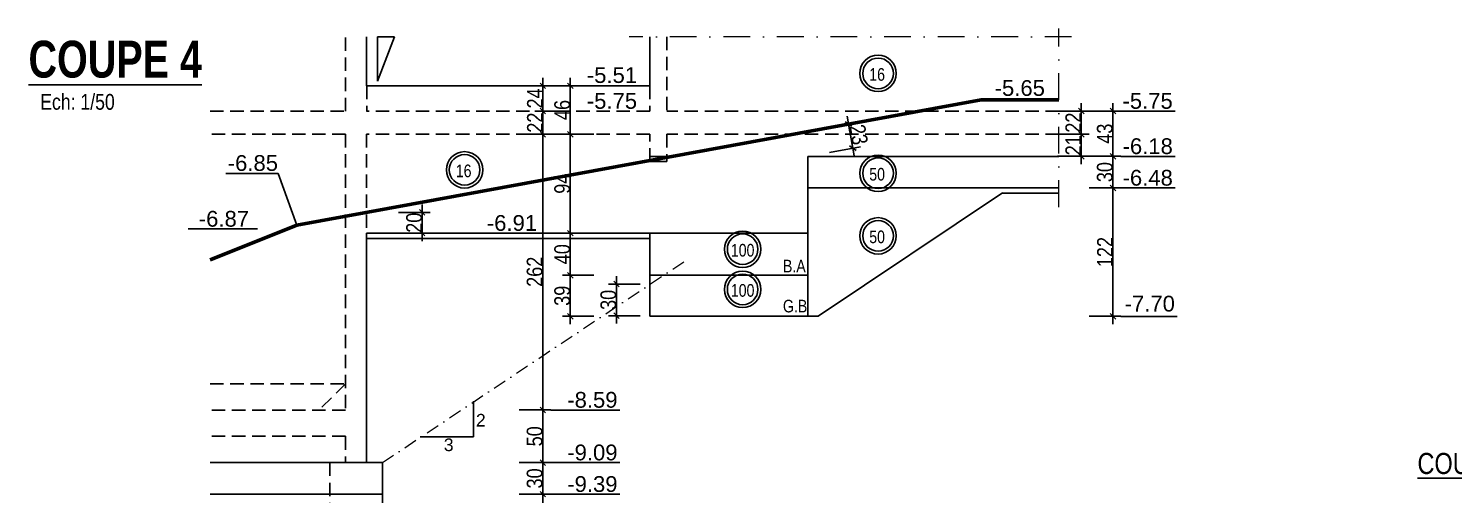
# Model space of a CAD drawing. Header units: centimetres. Extents: x 16433 to 114398, y -50094 to -12305.
# Drawn here: x 32351 to 33704, y -36706 to -36263 of the extents above; entities that cross this region are included whole.
import ezdxf
from ezdxf.enums import TextEntityAlignment as Align

# ---------------------------------------------------------------- set-up
doc = ezdxf.new("R2010")
doc.units = ezdxf.units.CM
doc.header["$LTSCALE"] = 0.5
doc.linetypes.add('CACHEX2', pattern=[19.05, 12.7, -6.35])
doc.linetypes.add('TIRETPTX2', pattern=[50.8, 25.4, -12.7, 0, -12.7])
doc.layers.get('DEFPOINTS').update_dxf_attribs({"linetype": 'CONTINUOUS'})
for name, color, linetype in [('01_cote_gen', 4, 'CONTINUOUS'), ('01_linteaux', 2, 'CONTINUOUS'), ('01_poch_BN', 9, 'CONTINUOUS'), ('01_poch_murs', 253, 'CONTINUOUS'), ('01_texte', 230, 'CONTINUOUS'), ('AA_COTES', 2, 'CONTINUOUS')]:
    doc.layers.add(name, color=color, linetype=linetype)
doc.layers.add('01_murs_coup', color=5, linetype='CONTINUOUS', lineweight=60)
doc.layers.add('01_tram_axes', color=2, linetype='TIRETPTX2', lineweight=9)
doc.styles.add('ARIAL', font='arial.ttf')
doc.styles.add('impact', font='impact.ttf')
doc.styles.add('MATTE_TXT', font='arial.ttf')
doc.styles.add('STYLE2', font='ARIALN.TTF')
doc.dimstyles.new('JB50', dxfattribs={"dimscale": 0.1, "dimtxt": 150, "dimasz": 15, "dimexe": 0.1, "dimexo": 0.1, "dimgap": 0.09, "dimtad": 1, "dimdec": 1, "dimdsep": 46, "dimtxsty": 'STYLE2', "dimblk1": 'BOND_G', "dimblk2": 'BOND_D', "dimsah": 1, "dimcen": 1.5, "dimdle": 0.01, "dimse1": 1, "dimse2": 1, "dimclrd": 4, "dimclre": 2, "dimclrt": 6, "dimazin": 2, "dimtfac": 2.333333, "dimtdec": 1, "dimtix": 1, "dimtmove": 2, "dimatfit": 3, "dimldrblk": 'BOND_G', "dimfxl": 1, "dimtolj": 1, "dimtzin": 0, "dimarcsym": 0})

# ---------------------------------------------------------------- blocks, each defined once
blk = doc.blocks.new('BOND_G')
at = {"layer": 'AA_COTES', "color": 0}
for p, q in [((0, -5), (0, 15)), ((5, 0), (-5, 0)), ((1.77, 1.77), (-1.77, -1.77))]:
    blk.add_line(p, q, dxfattribs=at)
blk = doc.blocks.new('BOND_D')
at = {"layer": 'AA_COTES', "color": 0}
for p, q in [((5, 0), (-5, 0)), ((-1.77, -1.77), (1.77, 1.77)), ((0, 5), (0, -15))]:
    blk.add_line(p, q, dxfattribs=at)
blk = doc.blocks.new('*D3981')
at = {"layer": '01_cote_gen', "color": 4, "lineweight": -2, "transparency": 16777216}
blk.add_line((32839.1, -36362.4), (32839.1, -36343.4), dxfattribs=at)
at = {"layer": 'DEFPOINTS', "color": 0}
for p in [(32686.4, -36341.9), (32839.1, -36341.9), (32761.4, -36363.9)]:
    blk.add_point(p, dxfattribs=at)
at = {"layer": '01_cote_gen', "color": 4, "lineweight": -2, "transparency": 16777216, "xscale": 1.5, "yscale": 1.5, "zscale": 1.5}
for name, p, rotation in [('BOND_D', (32839.1, -36341.9), 90), ('BOND_G', (32839.1, -36363.9), 270)]:
    blk.add_blockref(name, p, dxfattribs=dict(at, rotation=rotation))
at = {"layer": '01_cote_gen', "color": 6, "transparency": 16777216, "insert": (32831.6, -36352.9), "char_height": 15, "attachment_point": 5, "rotation": 90, "style": 'STYLE2'}
blk.add_mtext('\\A1;22', dxfattribs=at)
blk = doc.blocks.new('*D3982')
at = {"layer": '01_cote_gen', "color": 4, "lineweight": -2, "transparency": 16777216}
blk.add_line((32839.1, -36627.4), (32839.1, -36674.4), dxfattribs=at)
at = {"layer": 'DEFPOINTS', "color": 0}
for p in [(32853.8, -36625.9), (32839.1, -36675.9), (32846.6, -36675.9)]:
    blk.add_point(p, dxfattribs=at)
at = {"layer": '01_cote_gen', "color": 4, "lineweight": -2, "transparency": 16777216, "xscale": 1.5, "yscale": 1.5, "zscale": 1.5}
for name, p, rotation in [('BOND_G', (32839.1, -36625.9), 90), ('BOND_D', (32839.1, -36675.9), 270)]:
    blk.add_blockref(name, p, dxfattribs=dict(at, rotation=rotation))
at = {"layer": '01_cote_gen', "color": 6, "transparency": 16777216, "insert": (32831.4, -36650.9), "char_height": 15, "attachment_point": 5, "rotation": 90, "style": 'STYLE2'}
blk.add_mtext('\\A1;50', dxfattribs=at)
blk = doc.blocks.new('*D3983')
at = {"layer": '01_cote_gen', "color": 4, "lineweight": -2, "transparency": 16777216}
blk.add_line((32839.1, -36677.4), (32839.1, -36704.4), dxfattribs=at)
at = {"layer": 'DEFPOINTS', "color": 0}
for p in [(32846.6, -36675.9), (32839.1, -36705.9), (32846.6, -36705.9)]:
    blk.add_point(p, dxfattribs=at)
at = {"layer": '01_cote_gen', "color": 4, "lineweight": -2, "transparency": 16777216, "xscale": 1.5, "yscale": 1.5, "zscale": 1.5}
for name, p, rotation in [('BOND_G', (32839.1, -36675.9), 90), ('BOND_D', (32839.1, -36705.9), 270)]:
    blk.add_blockref(name, p, dxfattribs=dict(at, rotation=rotation))
at = {"layer": '01_cote_gen', "color": 6, "transparency": 16777216, "insert": (32831.4, -36690.9), "char_height": 15, "attachment_point": 5, "rotation": 90, "style": 'STYLE2'}
blk.add_mtext('\\A1;30', dxfattribs=at)
blk = doc.blocks.new('*D3984')
at = {"layer": '01_cote_gen', "color": 4, "lineweight": -2, "transparency": 16777216}
blk.add_line((32839.1, -36707.4), (32839.1, -36759.4), dxfattribs=at)
at = {"layer": 'DEFPOINTS', "color": 0}
for p in [(32846.6, -36705.9), (32839.1, -36760.9), (32846.6, -36760.9)]:
    blk.add_point(p, dxfattribs=at)
at = {"layer": '01_cote_gen', "color": 4, "lineweight": -2, "transparency": 16777216, "xscale": 1.5, "yscale": 1.5, "zscale": 1.5}
for name, p, rotation in [('BOND_G', (32839.1, -36705.9), 90), ('BOND_D', (32839.1, -36760.9), 270)]:
    blk.add_blockref(name, p, dxfattribs=dict(at, rotation=rotation))
at = {"layer": '01_cote_gen', "color": 6, "transparency": 16777216, "insert": (32831.5, -36733.4), "char_height": 15, "attachment_point": 5, "rotation": 90, "style": 'STYLE2'}
blk.add_mtext('\\A1;55', dxfattribs=at)
blk = doc.blocks.new('*D3985')
at = {"layer": '01_cote_gen', "color": 4, "lineweight": -2, "transparency": 16777216}
blk.add_line((32839.1, -36365.4), (32839.1, -36624.4), dxfattribs=at)
at = {"layer": 'DEFPOINTS', "color": 0}
for p in [(32807.8, -36363.9), (32824, -36625.9), (32839.1, -36625.9)]:
    blk.add_point(p, dxfattribs=at)
at = {"layer": '01_cote_gen', "color": 4, "lineweight": -2, "transparency": 16777216, "xscale": 1.5, "yscale": 1.5, "zscale": 1.5}
for name, p, rotation in [('BOND_G', (32839.1, -36363.9), 90), ('BOND_D', (32839.1, -36625.9), 270)]:
    blk.add_blockref(name, p, dxfattribs=dict(at, rotation=rotation))
at = {"layer": '01_cote_gen', "color": 6, "transparency": 16777216, "insert": (32831.4, -36494.6), "char_height": 15, "attachment_point": 5, "rotation": 90, "style": 'STYLE2'}
blk.add_mtext('\\A1;262', dxfattribs=at)
blk = doc.blocks.new('*D3986')
at = {"layer": '01_cote_gen', "color": 4, "lineweight": -2, "transparency": 16777216}
blk.add_line((33380.7, -36343.4), (33380.7, -36383.4), dxfattribs=at)
at = {"layer": 'DEFPOINTS', "color": 0}
for p in [(33392, -36341.9), (33380.7, -36384.9), (33392, -36384.9)]:
    blk.add_point(p, dxfattribs=at)
at = {"layer": '01_cote_gen', "color": 4, "lineweight": -2, "transparency": 16777216, "xscale": 1.5, "yscale": 1.5, "zscale": 1.5}
for name, p, rotation in [('BOND_G', (33380.7, -36341.9), 90), ('BOND_D', (33380.7, -36384.9), 270)]:
    blk.add_blockref(name, p, dxfattribs=dict(at, rotation=rotation))
at = {"layer": '01_cote_gen', "color": 6, "transparency": 16777216, "insert": (33373, -36363.4), "char_height": 15, "attachment_point": 5, "rotation": 90, "style": 'STYLE2'}
blk.add_mtext('\\A1;43', dxfattribs=at)
blk = doc.blocks.new('*D3987')
at = {"layer": '01_cote_gen', "color": 4, "lineweight": -2, "transparency": 16777216}
blk.add_line((33380.7, -36386.4), (33380.7, -36413.4), dxfattribs=at)
at = {"layer": 'DEFPOINTS', "color": 0}
for p in [(33392, -36384.9), (33380.7, -36414.9), (33392, -36414.9)]:
    blk.add_point(p, dxfattribs=at)
at = {"layer": '01_cote_gen', "color": 4, "lineweight": -2, "transparency": 16777216, "xscale": 1.5, "yscale": 1.5, "zscale": 1.5}
for name, p, rotation in [('BOND_G', (33380.7, -36384.9), 90), ('BOND_D', (33380.7, -36414.9), 270)]:
    blk.add_blockref(name, p, dxfattribs=dict(at, rotation=rotation))
at = {"layer": '01_cote_gen', "color": 6, "transparency": 16777216, "insert": (33373, -36399.9), "char_height": 15, "attachment_point": 5, "rotation": 90, "style": 'STYLE2'}
blk.add_mtext('\\A1;30', dxfattribs=at)
blk = doc.blocks.new('*D3988')
at = {"layer": '01_cote_gen', "color": 4, "lineweight": -2, "transparency": 16777216}
blk.add_line((33350.6, -36343.4), (33350.6, -36362.4), dxfattribs=at)
at = {"layer": 'DEFPOINTS', "color": 0}
for p in [(33358.2, -36341.9), (33329.4, -36363.9), (33350.6, -36363.9)]:
    blk.add_point(p, dxfattribs=at)
at = {"layer": '01_cote_gen', "color": 4, "lineweight": -2, "transparency": 16777216, "xscale": 1.5, "yscale": 1.5, "zscale": 1.5}
for name, p, rotation in [('BOND_G', (33350.6, -36341.9), 90), ('BOND_D', (33350.6, -36363.9), 270)]:
    blk.add_blockref(name, p, dxfattribs=dict(at, rotation=rotation))
at = {"layer": '01_cote_gen', "color": 6, "transparency": 16777216, "insert": (33343, -36352.9), "char_height": 15, "attachment_point": 5, "rotation": 90, "style": 'STYLE2'}
blk.add_mtext('\\A1;22', dxfattribs=at)
blk = doc.blocks.new('*D3989')
at = {"layer": '01_cote_gen', "color": 4, "lineweight": -2, "transparency": 16777216}
blk.add_line((33350.6, -36365.4), (33350.6, -36383.4), dxfattribs=at)
at = {"layer": 'DEFPOINTS', "color": 0}
for p in [(33355.9, -36363.9), (33350.6, -36384.9), (33358.2, -36384.9)]:
    blk.add_point(p, dxfattribs=at)
at = {"layer": '01_cote_gen', "color": 4, "lineweight": -2, "transparency": 16777216, "xscale": 1.5, "yscale": 1.5, "zscale": 1.5}
for name, p, rotation in [('BOND_G', (33350.6, -36363.9), 90), ('BOND_D', (33350.6, -36384.9), 270)]:
    blk.add_blockref(name, p, dxfattribs=dict(at, rotation=rotation))
at = {"layer": '01_cote_gen', "color": 6, "transparency": 16777216, "insert": (33343, -36374.4), "char_height": 15, "attachment_point": 5, "rotation": 90, "style": 'STYLE2'}
blk.add_mtext('\\A1;21', dxfattribs=at)
blk = doc.blocks.new('*D3990')
at = {"layer": '01_cote_gen', "color": 4, "lineweight": -2, "transparency": 16777216}
blk.add_line((32909.1, -36534.8), (32909.1, -36507.8), dxfattribs=at)
at = {"layer": 'DEFPOINTS', "color": 0}
for p in [(32909.1, -36506.3), (32940.8, -36506.3), (32940.8, -36536.3)]:
    blk.add_point(p, dxfattribs=at)
at = {"layer": '01_cote_gen', "color": 4, "lineweight": -2, "transparency": 16777216, "xscale": 1.5, "yscale": 1.5, "zscale": 1.5}
for name, p, rotation in [('BOND_D', (32909.1, -36506.3), 90), ('BOND_G', (32909.1, -36536.3), 270)]:
    blk.add_blockref(name, p, dxfattribs=dict(at, rotation=rotation))
at = {"layer": '01_cote_gen', "color": 6, "transparency": 16777216, "insert": (32901.4, -36521.3), "char_height": 15, "attachment_point": 5, "rotation": 90, "style": 'STYLE2'}
blk.add_mtext('\\A1;30', dxfattribs=at)
blk = doc.blocks.new('*D3991')
at = {"layer": '01_cote_gen', "color": 4, "lineweight": -2, "transparency": 16777216}
blk.add_line((33380.7, -36416.4), (33380.7, -36535.4), dxfattribs=at)
at = {"layer": 'DEFPOINTS', "color": 0}
for p in [(33118.8, -36414.9), (33090.8, -36536.9), (33380.7, -36536.9)]:
    blk.add_point(p, dxfattribs=at)
at = {"layer": '01_cote_gen', "color": 4, "lineweight": -2, "transparency": 16777216, "xscale": 1.5, "yscale": 1.5, "zscale": 1.5}
for name, p, rotation in [('BOND_G', (33380.7, -36414.9), 90), ('BOND_D', (33380.7, -36536.9), 270)]:
    blk.add_blockref(name, p, dxfattribs=dict(at, rotation=rotation))
at = {"layer": '01_cote_gen', "color": 6, "transparency": 16777216, "insert": (33373.1, -36475.9), "char_height": 15, "attachment_point": 5, "rotation": 90, "style": 'STYLE2'}
blk.add_mtext('\\A1;122', dxfattribs=at)
blk = doc.blocks.new('*D3992')
at = {"layer": '01_cote_gen', "color": 4, "lineweight": -2, "transparency": 16777216}
blk.add_line((32865.2, -36456.4), (32865.2, -36365.4), dxfattribs=at)
at = {"layer": 'DEFPOINTS', "color": 0}
for p in [(32865.2, -36363.9), (32883.3, -36363.9), (32883.3, -36457.9)]:
    blk.add_point(p, dxfattribs=at)
at = {"layer": '01_cote_gen', "color": 4, "lineweight": -2, "transparency": 16777216, "xscale": 1.5, "yscale": 1.5, "zscale": 1.5}
for name, p, rotation in [('BOND_D', (32865.2, -36363.9), 90), ('BOND_G', (32865.2, -36457.9), 270)]:
    blk.add_blockref(name, p, dxfattribs=dict(at, rotation=rotation))
at = {"layer": '01_cote_gen', "color": 6, "transparency": 16777216, "insert": (32857.6, -36410.9), "char_height": 15, "attachment_point": 5, "rotation": 90, "style": 'STYLE2'}
blk.add_mtext('\\A1;94', dxfattribs=at)
blk = doc.blocks.new('*D3993')
at = {"layer": '01_cote_gen', "color": 4, "lineweight": -2, "transparency": 16777216}
blk.add_line((32865.2, -36496.4), (32865.2, -36459.4), dxfattribs=at)
at = {"layer": 'DEFPOINTS', "color": 0}
for p in [(32865.2, -36457.9), (32962.9, -36457.9), (32962.9, -36497.9)]:
    blk.add_point(p, dxfattribs=at)
at = {"layer": '01_cote_gen', "color": 4, "lineweight": -2, "transparency": 16777216, "xscale": 1.5, "yscale": 1.5, "zscale": 1.5}
for name, p, rotation in [('BOND_D', (32865.2, -36457.9), 90), ('BOND_G', (32865.2, -36497.9), 270)]:
    blk.add_blockref(name, p, dxfattribs=dict(at, rotation=rotation))
at = {"layer": '01_cote_gen', "color": 6, "transparency": 16777216, "insert": (32857.6, -36477.9), "char_height": 15, "attachment_point": 5, "rotation": 90, "style": 'STYLE2'}
blk.add_mtext('\\A1;40', dxfattribs=at)
blk = doc.blocks.new('*D3994')
at = {"layer": '01_cote_gen', "color": 4, "lineweight": -2, "transparency": 16777216}
blk.add_line((32865.2, -36535.4), (32865.2, -36499.4), dxfattribs=at)
at = {"layer": 'DEFPOINTS', "color": 0}
for p in [(32865.2, -36497.9), (32963.7, -36497.9), (32965.5, -36536.9)]:
    blk.add_point(p, dxfattribs=at)
at = {"layer": '01_cote_gen', "color": 4, "lineweight": -2, "transparency": 16777216, "xscale": 1.5, "yscale": 1.5, "zscale": 1.5}
for name, p, rotation in [('BOND_D', (32865.2, -36497.9), 90), ('BOND_G', (32865.2, -36536.9), 270)]:
    blk.add_blockref(name, p, dxfattribs=dict(at, rotation=rotation))
at = {"layer": '01_cote_gen', "color": 6, "transparency": 16777216, "insert": (32857.6, -36517.4), "char_height": 15, "attachment_point": 5, "rotation": 90, "style": 'STYLE2'}
blk.add_mtext('\\A1;39', dxfattribs=at)
blk = doc.blocks.new('*D3995')
at = {"layer": '01_cote_gen', "color": 4, "lineweight": -2, "transparency": 16777216}
blk.add_line((33129.7, -36355.7), (33133.4, -36375.6), dxfattribs=at)
at = {"layer": 'DEFPOINTS', "color": 0}
for p in [(33086.6, -36362.1), (33090.8, -36384.9), (33133.6, -36377.1)]:
    blk.add_point(p, dxfattribs=at)
at = {"layer": '01_cote_gen', "color": 4, "lineweight": -2, "transparency": 16777216, "xscale": 1.5, "yscale": 1.5, "zscale": 1.5}
for name, p, rotation in [('BOND_G', (33129.4, -36354.2), 100.3926974055338), ('BOND_D', (33133.6, -36377.1), 280.3926974055338)]:
    blk.add_blockref(name, p, dxfattribs=dict(at, rotation=rotation))
at = {"layer": '01_cote_gen', "color": 6, "transparency": 16777216, "insert": (33139.1, -36364.3), "char_height": 15, "attachment_point": 5, "rotation": 280.3927, "style": 'STYLE2'}
blk.add_mtext('\\A1;23', dxfattribs=at)
blk = doc.blocks.new('*D3996')
at = {"layer": '01_poch_BN', "color": 4, "lineweight": -2, "ltscale": 2, "transparency": 16777216}
blk.add_line((32724.5, -36439.7), (32724.5, -36456.4), dxfattribs=at)
at = {"layer": 'DEFPOINTS', "color": 0, "ltscale": 2}
for p in [(32671.8, -36438.2), (32681, -36457.9), (32724.5, -36457.9)]:
    blk.add_point(p, dxfattribs=at)
at = {"layer": '01_poch_BN', "color": 4, "lineweight": -2, "ltscale": 2, "transparency": 16777216, "xscale": 1.5, "yscale": 1.5, "zscale": 1.5}
for name, p, rotation in [('BOND_G', (32724.5, -36438.2), 90), ('BOND_D', (32724.5, -36457.9), 270)]:
    blk.add_blockref(name, p, dxfattribs=dict(at, rotation=rotation))
at = {"layer": '01_poch_BN', "color": 6, "ltscale": 2, "transparency": 16777216, "insert": (32716.9, -36448), "char_height": 15, "attachment_point": 5, "rotation": 90, "style": 'STYLE2'}
blk.add_mtext('\\A1;20', dxfattribs=at)
blk = doc.blocks.new('*D4480')
at = {"layer": '01_cote_gen', "color": 4, "lineweight": -2, "ltscale": 2, "transparency": 16777216}
blk.add_line((32839.1, -36340.4), (32839.1, -36319.4), dxfattribs=at)
at = {"layer": 'DEFPOINTS', "color": 0, "ltscale": 2}
for p in [(32839.1, -36317.9), (32854, -36317.9), (32854, -36341.9)]:
    blk.add_point(p, dxfattribs=at)
at = {"layer": '01_cote_gen', "color": 4, "lineweight": -2, "ltscale": 2, "transparency": 16777216, "xscale": 1.5, "yscale": 1.5, "zscale": 1.5}
for name, p, rotation in [('BOND_D', (32839.1, -36317.9), 90), ('BOND_G', (32839.1, -36341.9), 270)]:
    blk.add_blockref(name, p, dxfattribs=dict(at, rotation=rotation))
at = {"layer": '01_cote_gen', "color": 6, "ltscale": 2, "transparency": 16777216, "insert": (32831.6, -36329.9), "char_height": 15, "attachment_point": 5, "rotation": 90, "style": 'STYLE2'}
blk.add_mtext('\\A1;24', dxfattribs=at)
blk = doc.blocks.new('*D4481')
at = {"layer": '01_cote_gen', "color": 4, "lineweight": -2, "ltscale": 2, "transparency": 16777216}
blk.add_line((32865.2, -36362.4), (32865.2, -36319.4), dxfattribs=at)
at = {"layer": 'DEFPOINTS', "color": 0, "ltscale": 2}
for p in [(32865.2, -36317.9), (32872.7, -36317.9), (32872.7, -36363.9)]:
    blk.add_point(p, dxfattribs=at)
at = {"layer": '01_cote_gen', "color": 4, "lineweight": -2, "ltscale": 2, "transparency": 16777216, "xscale": 1.5, "yscale": 1.5, "zscale": 1.5}
for name, p, rotation in [('BOND_D', (32865.2, -36317.9), 90), ('BOND_G', (32865.2, -36363.9), 270)]:
    blk.add_blockref(name, p, dxfattribs=dict(at, rotation=rotation))
at = {"layer": '01_cote_gen', "color": 6, "ltscale": 2, "transparency": 16777216, "insert": (32857.6, -36340.9), "char_height": 15, "attachment_point": 5, "rotation": 90, "style": 'STYLE2'}
blk.add_mtext('\\A1;46', dxfattribs=at)

msp = doc.modelspace()

# ---------------------------------------------------------------- linework, layer by layer
at = {"layer": '01_linteaux', "linetype": 'CACHEX2', "ltscale": 2}
for p, q in [((32651.763, -36341.918), (32651.763, -36271.341)), ((32956.763, -36271.341), (32956.763, -36341.918)), ((32671.777, -36317.918), (32671.771, -36341.918)), ((32940.763, -36317.918), (32940.763, -36341.918)), ((32523.195, -36341.918), (32651.763, -36341.918)), ((32940.763, -36341.918), (32671.763, -36341.918)), ((33329.404, -36341.918), (32956.763, -36341.918)), ((32651.763, -36363.918), (32523.195, -36363.918)), ((32651.763, -36363.918), (32651.763, -36625.918)), ((32940.763, -36363.918), (32671.763, -36363.918)), ((32671.763, -36363.918), (32671.763, -36457.876)), ((32940.763, -36389.918), (32940.763, -36363.918)), ((33329.404, -36363.918), (32956.763, -36363.918)), ((32956.763, -36363.918), (32956.763, -36389.918)), ((32523.195, -36600.918), (32651.763, -36600.918)), ((32651.763, -36600.918), (32626.763, -36625.918)), ((32651.763, -36625.918), (32523.195, -36625.918)), ((32651.763, -36650.918), (32523.195, -36650.918)), ((32651.763, -36650.918), (32651.763, -36675.918)), ((32636.763, -36675.918), (32636.763, -36760.918))]:
    msp.add_line(p, q, dxfattribs=at)
at = {"layer": '01_linteaux'}
for p, q in [((32671.763, -36317.918), (32671.763, -36271.341)), ((32940.763, -36317.918), (32940.763, -36271.341)), ((32940.763, -36317.918), (32671.763, -36317.918)), ((32956.763, -36384.918), (32940.763, -36384.918)), ((33090.763, -36384.918), (33090.763, -36536.885)), ((33090.763, -36384.918), (33329.404, -36384.918)), ((32956.763, -36389.918), (32940.763, -36389.918)), ((33090.763, -36414.918), (33329.404, -36414.918)), ((33100.763, -36536.885), (33275.763, -36419.618)), ((33275.763, -36419.918), (33329.404, -36419.918)), ((32671.733, -36457.876), (32671.663, -36675.918)), ((32671.731, -36462.876), (32940.763, -36462.876)), ((32671.733, -36457.876), (32940.763, -36457.876)), ((32940.763, -36457.876), (32940.763, -36536.885)), ((32940.763, -36457.876), (33090.763, -36457.876)), ((32940.763, -36497.876), (33090.763, -36497.876)), ((33100.763, -36536.885), (32940.763, -36536.885)), ((32523.195, -36675.918), (32636.763, -36675.918)), ((32686.763, -36675.918), (32636.763, -36675.918)), ((32686.763, -36675.918), (32686.763, -36760.918)), ((32523.195, -36705.918), (32636.763, -36705.918)), ((32686.763, -36705.918), (32636.763, -36705.918))]:
    msp.add_line(p, q, dxfattribs=at)
at = {"layer": '01_murs_coup'}
msp.add_lwpolyline([(33329.404, -36331.108), (33255.585, -36331.102), (32605.534, -36450.323), (32523.195, -36483.163)], dxfattribs=at)
at = {"layer": '01_poch_murs', "ltscale": 2}
for p, q in [((32682.055, -36313.447), (32682.055, -36271.4)), ((32682.055, -36271.4), (32698.3, -36271.4)), ((32698.3, -36271.4), (32682.055, -36313.447))]:
    msp.add_line(p, q, dxfattribs=at)
msp.add_solid([(32682.055, -36313.447), (32682.055, -36271.4), (32698.3, -36271.4), (32682.055, -36313.447)], dxfattribs=at)
at = {"layer": '01_texte'}
for p, q in [((33439.867, -36341.918), (33388.151, -36341.918)), ((33439.867, -36384.918), (33388.151, -36384.918)), ((32587.626, -36401.147), (32538.126, -36401.147)), ((32605.534, -36450.323), (32587.626, -36401.147)), ((33439.867, -36414.918), (33388.151, -36414.918)), ((32568.078, -36453.918), (32502.307, -36453.918)), ((33441.783, -36537.185), (33388.151, -36537.185)), ((32773.379, -36617.532), (32773.379, -36651.371)), ((32912.371, -36625.918), (32846.6, -36625.918)), ((32773.379, -36651.371), (32722.621, -36651.371)), ((32912.371, -36675.918), (32846.6, -36675.918)), ((32912.371, -36705.918), (32846.6, -36705.918))]:
    msp.add_line(p, q, dxfattribs=at)
for centre, radius in [((33157.576, -36306.143), 17.309), ((33157.576, -36306.143), 14.533), ((32764.815, -36397.757), 17.309), ((32764.815, -36397.757), 14.533), ((33157.576, -36400.983), 17.309), ((33157.576, -36400.983), 14.533), ((33157.576, -36460.465), 17.309), ((33157.576, -36460.465), 14.533), ((33028.913, -36473.179), 17.309), ((33028.913, -36473.179), 14.533), ((33028.913, -36511.336), 17.309), ((33028.913, -36511.336), 14.533)]:
    msp.add_circle(centre, radius, dxfattribs=at)
at = {"layer": '01_tram_axes', "ltscale": 2}
for p, q in [((33329.404, -36433.113), (33329.404, -36263.461)), ((33341.395, -36271.341), (32921, -36271.341))]:
    msp.add_line(p, q, dxfattribs=at)
at = {"layer": '01_tram_axes'}
msp.add_line((32686.763, -36675.918), (32976.467, -36482.783), dxfattribs=at)

# ---------------------------------------------------------------- texts
at = {"layer": '01_texte', "style": 'impact'}
msp.add_text('%%UCOUPE 4', height=35, dxfattribs=at).set_placement((32432.935, -36320.601), align=Align.BOTTOM_CENTER)
at = {"layer": '01_texte', "style": 'ARIAL'}
for s, height, p in [('-5.51', 15, (32880.89, -36315.202)), ('-5.65', 15, (33268.297, -36327.488)), ('-5.75', 15, (32880.89, -36339.758)), ('-5.75', 15, (33389.735, -36339.758)), ('-6.18', 15, (33389.816, -36382.758)), ('-6.85', 15, (32539.797, -36398.758)), ('-6.48', 15, (33389.816, -36412.758)), ('-6.87', 15, (32512.297, -36451.758)), ('-6.91', 15, (32785.916, -36455.716)), ('-7.70', 15, (33391.774, -36532.354)), ('-8.59', 15, (32862.32, -36623.758)), ('2', 12, (32775.513, -36641.629)), ('3', 12, (32745.03, -36664.974)), ('-9.09', 15, (32862.32, -36673.758)), ('-9.39', 15, (32862.32, -36703.758))]:
    msp.add_text(s, height=height, dxfattribs=at).set_placement(p)
at = {"layer": '01_texte', "style": 'ARIAL', "width": 0.8}
for s, p in [('16', (33149.194, -36313.101)), ('16', (32756.433, -36404.715)), ('50', (33149.194, -36407.941)), ('50', (33149.194, -36467.423)), ('100', (33017.732, -36480.137)), ('B.A', (33067.215, -36495.151)), ('100', (33017.732, -36518.294)), ('G.B', (33067.215, -36533.208))]:
    msp.add_text(s, height=12, dxfattribs=at).set_placement(p)
at = {"layer": '01_texte', "style": 'MATTE_TXT', "width": 0.8}
for s, height, p in [('Ech: 1/50', 15, (32397.057, -36345.161)), ('%%UCOUPE SUR DALLE', 20, (33774.877, -36692.721))]:
    msp.add_text(s, height=height, dxfattribs=at).set_placement(p, align=Align.BOTTOM_CENTER)

# ---------------------------------------------------------------- dimensions: what is measured, and where the dimension line sits
at = {"layer": '01_cote_gen', "ltscale": 2}
for base, p1, p2, picture, middle in [((32839.1, -36317.918), (32854.016, -36341.918), (32854.016, -36317.918), '*D4480', (32831.561, -36329.918)), ((32865.228, -36317.918), (32872.728, -36363.918), (32872.728, -36317.918), '*D4481', (32857.561, -36340.918))]:
    dim = msp.add_linear_dim(base=base, p1=p1, p2=p2, angle=90, dimstyle='JB50', dxfattribs=at)
    dim.commit()
    dim.dimension.update_dxf_attribs({"geometry": picture, "text_midpoint": middle})
at = {"layer": '01_cote_gen'}
for base, p1, p2, picture, middle in [((32839.1, -36341.918), (32761.406, -36363.918), (32686.372, -36341.918), '*D3981', (32831.561, -36352.918)), ((33350.57, -36363.918), (33358.151, -36341.918), (33329.404, -36363.918), '*D3988', (33343.03, -36352.918)), ((33380.651, -36384.918), (33392.022, -36341.918), (33392.022, -36384.918), '*D3986', (33372.984, -36363.418)), ((32865.228, -36363.918), (32883.272, -36457.876), (32883.272, -36363.918), '*D3992', (32857.561, -36410.897)), ((33350.57, -36384.918), (33355.873, -36363.918), (33358.151, -36384.918), '*D3989', (33343.03, -36374.418)), ((33380.651, -36414.918), (33392.022, -36384.918), (33392.022, -36414.918), '*D3987', (33372.984, -36399.918)), ((33380.651, -36536.885), (33118.81, -36414.918), (33090.763, -36536.885), '*D3991', (33373.111, -36475.901)), ((32865.228, -36457.876), (32962.858, -36497.876), (32962.858, -36457.876), '*D3993', (32857.561, -36477.876)), ((32865.228, -36497.876), (32965.477, -36536.885), (32963.731, -36497.876), '*D3994', (32857.561, -36517.38)), ((32909.117, -36506.285), (32940.763, -36536.285), (32940.763, -36506.285), '*D3990', (32901.45, -36521.285)), ((32839.1, -36675.918), (32853.827, -36625.918), (32846.6, -36675.918), '*D3982', (32831.433, -36650.918)), ((32839.1, -36705.918), (32846.6, -36675.918), (32846.6, -36705.918), '*D3983', (32831.433, -36690.918)), ((32839.1, -36760.918), (32846.6, -36705.918), (32846.6, -36760.918), '*D3984', (32831.463, -36733.418))]:
    dim = msp.add_linear_dim(base=base, p1=p1, p2=p2, angle=90, dimstyle='JB50', dxfattribs=at)
    dim.commit()
    dim.dimension.update_dxf_attribs({"geometry": picture, "text_midpoint": middle})
dim = msp.add_linear_dim(base=(32839.1, -36625.918), p1=(32807.768, -36363.918), p2=(32824.002, -36625.918), angle=90, dimstyle='JB50', dxfattribs=at)
dim.commit()
dim.dimension.update_dxf_attribs({"geometry": '*D3985', "text_midpoint": (32831.433, -36494.618), "dimtype": 160})
dim = msp.add_aligned_dim(p1=(33086.578, -36362.098), p2=(33090.763, -36384.918), distance=43.584, text='23', dimstyle='JB50', dxfattribs=at)
dim.commit()
dim.dimension.update_dxf_attribs({"geometry": '*D3995', "text_midpoint": (33139.082, -36364.262)})
at = {"layer": '01_poch_BN', "ltscale": 2}
dim = msp.add_linear_dim(base=(32724.518, -36457.876), p1=(32671.763, -36438.176), p2=(32681.018, -36457.876), angle=90, text='20', dimstyle='JB50', dxfattribs=at)
dim.commit()
dim.dimension.update_dxf_attribs({"geometry": '*D3996', "text_midpoint": (32716.85, -36448.026)})

doc.saveas('drawing.dxf')
